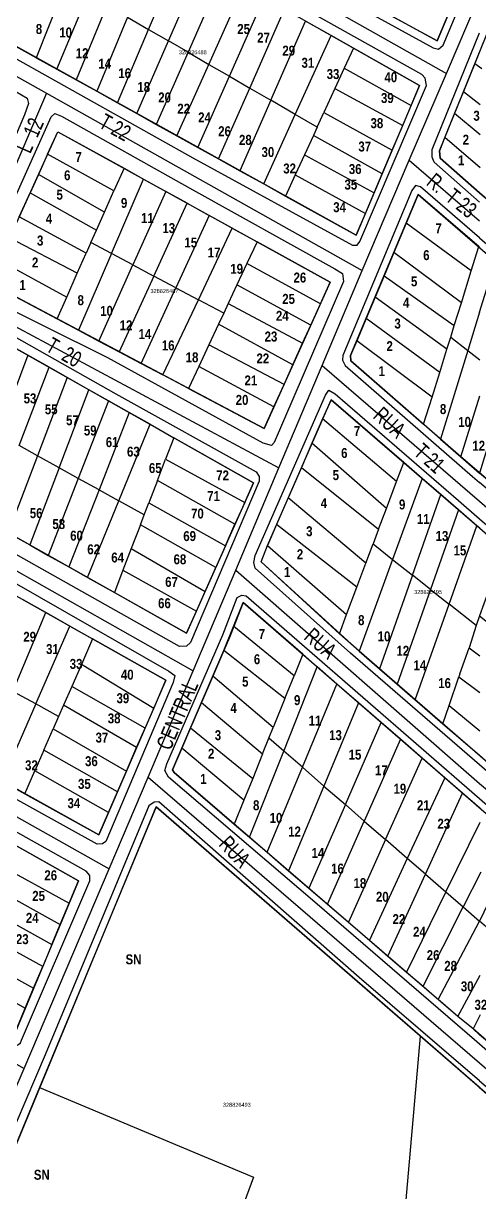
# Model space of a CAD drawing. Extents: x 205316 to 208372, y 4848714 to 4853250.
# Drawn here: x 206841 to 206955.5, y 4850441.2 to 4850735.1 of the extents above; entities that cross this region are included whole.
import ezdxf
from ezdxf.enums import TextEntityAlignment as Align

# ---------------------------------------------------------------- set-up
doc = ezdxf.new("R2010")
doc.units = 0
doc.header["$LTSCALE"] = 1.5
doc.header["$MEASUREMENT"] = 0
for name, color, linetype in [('CD-MALHA-LOTES', 40, 'CONTINUOUS'), ('CD_TXT_QUADRA', 7, 'CONTINUOUS'), ('RU-QUADRAS', 6, 'CONTINUOUS'), ('SV-EIXO-RUA-PAV', 20, 'CONTINUOUS'), ('SV-RUA-PAVIM-S-GUIA-C-GUIA', 7, 'CONTINUOUS'), ('SV-TXT-RUA-PAV-S-GUIA-C-GUIA', 7, 'CONTINUOUS'), ('Th_NmrPort', 7, 'CONTINUOUS')]:
    doc.layers.add(name, color=color, linetype=linetype)
doc.styles.add('ARIAL', font='arial.ttf')
doc.styles.add('ROMANS', font='arial.ttf', dxfattribs={"height": 0.2})
doc.styles.get("Standard").update_dxf_attribs({"font": 'swisscbo.ttf'})

msp = doc.modelspace()

# ---------------------------------------------------------------- linework, layer by layer
at = {"layer": 'CD-MALHA-LOTES', "linetype": 'Continuous'}
for p, q in [((206872.45, 4850733.54), (206880.79, 4850753.3)), ((206877.44, 4850730.65), (206885.98, 4850750.35)), ((206851.8, 4850745.51), (206844.26, 4850726.42)), ((206891.03, 4850747.49), (206882.36, 4850727.79)), ((206849.42, 4850723.55), (206857.28, 4850742.33)), ((206887.58, 4850724.77), (206896.41, 4850744.43)), ((206862, 4850739.6), (206854.3, 4850720.84)), ((206892.74, 4850721.77), (206901.46, 4850741.56)), ((206928.96, 4850739.35), (206944.91, 4850730.68)), ((206867.19, 4850736.59), (206859.42, 4850718)), ((206867.19, 4850736.59), (206872.45, 4850733.54)), ((206897.86, 4850718.81), (206906.58, 4850738.65)), ((206944.91, 4850730.68), (206947.59, 4850737.08)), ((206864.66, 4850715.09), (206872.45, 4850733.54)), ((206872.45, 4850733.54), (206877.44, 4850730.65)), ((206903.15, 4850715.74), (206911.87, 4850735.65)), ((206918.28, 4850732.01), (206911.87, 4850735.65)), ((206869.52, 4850712.39), (206877.44, 4850730.65)), ((206882.36, 4850727.79), (206877.44, 4850730.65)), ((206909.28, 4850712.18), (206918.28, 4850732.01)), ((206923.87, 4850728.83), (206918.28, 4850732.01)), ((206956.98, 4850731.44), (206955.54, 4850727.89)), ((206844.26, 4850726.42), (206837.8, 4850730.01)), ((206882.36, 4850727.79), (206874.39, 4850709.68)), ((206882.36, 4850727.79), (206887.58, 4850724.77)), ((206923.87, 4850728.83), (206921.58, 4850723.83)), ((206955.54, 4850727.89), (206954.36, 4850724.99)), ((206844.26, 4850726.42), (206849.42, 4850723.55)), ((206879.52, 4850706.83), (206887.58, 4850724.77)), ((206887.58, 4850724.77), (206892.74, 4850721.77)), ((206954.36, 4850724.99), (206951.47, 4850717.9)), ((206954.36, 4850724.99), (206956.09, 4850723.75)), ((206849.42, 4850723.55), (206854.3, 4850720.84)), ((206884.84, 4850703.88), (206892.74, 4850721.77)), ((206892.74, 4850721.77), (206897.86, 4850718.81)), ((206921.58, 4850723.83), (206919.23, 4850718.72)), ((206921.58, 4850723.83), (206938.37, 4850714.46)), ((206854.3, 4850720.84), (206859.42, 4850718)), ((206890.03, 4850701), (206897.86, 4850718.81)), ((206897.86, 4850718.81), (206903.15, 4850715.74)), ((206919.23, 4850718.72), (206916.46, 4850712.67)), ((206919.23, 4850718.72), (206936.25, 4850709.43)), ((206859.42, 4850718), (206864.66, 4850715.09)), ((206903.15, 4850715.74), (206895.39, 4850698.02)), ((206909.28, 4850712.18), (206903.15, 4850715.74)), ((206951.47, 4850717.9), (206949.27, 4850712.49)), ((206951.47, 4850717.9), (206955.65, 4850714.69)), ((206864.66, 4850715.09), (206869.52, 4850712.39)), ((206914.78, 4850709), (206916.46, 4850712.67)), ((206916.46, 4850712.67), (206933.62, 4850703.21)), ((206936.25, 4850709.43), (206938.37, 4850714.46)), ((206869.52, 4850712.39), (206874.39, 4850709.68)), ((206874.39, 4850709.68), (206879.52, 4850706.83)), ((206901.36, 4850694.71), (206909.28, 4850712.18)), ((206914.78, 4850709), (206909.28, 4850712.18)), ((206949.27, 4850712.49), (206946.82, 4850706.45)), ((206949.27, 4850712.49), (206955.65, 4850707.17)), ((206847.09, 4850702.2), (206849.65, 4850707.8)), ((206849.65, 4850707.8), (206866.28, 4850698.71)), ((206879.52, 4850706.83), (206884.84, 4850703.88)), ((206913.81, 4850706.88), (206911.58, 4850702.03)), ((206914.78, 4850709), (206913.81, 4850706.88)), ((206931.1, 4850697.22), (206913.81, 4850706.88)), ((206933.62, 4850703.21), (206936.25, 4850709.43)), ((206884.84, 4850703.88), (206890.03, 4850701)), ((206946.82, 4850706.45), (206945.44, 4850703.06)), ((206946.82, 4850706.45), (206955.65, 4850698.8)), ((206847.09, 4850702.2), (206844.79, 4850697.11)), ((206863.73, 4850692.98), (206847.09, 4850702.2)), ((206890.03, 4850701), (206895.39, 4850698.02)), ((206911.58, 4850702.03), (206909.26, 4850696.97)), ((206911.58, 4850702.03), (206929.11, 4850692.5)), ((206931.1, 4850697.22), (206933.62, 4850703.21)), ((206945.44, 4850703.06), (206945.65, 4850701.19)), ((206945.65, 4850701.19), (206955.53, 4850692.48)), ((206866.28, 4850698.71), (206863.73, 4850692.98)), ((206866.28, 4850698.71), (206871.19, 4850695.94)), ((206895.39, 4850698.02), (206901.36, 4850694.71)), ((206844.79, 4850697.11), (206842.71, 4850692.51)), ((206861.36, 4850687.63), (206844.79, 4850697.11)), ((206863.15, 4850677.2), (206871.19, 4850695.94)), ((206871.19, 4850695.94), (206876.79, 4850692.82)), ((206909.26, 4850696.97), (206906.83, 4850691.67)), ((206909.26, 4850696.97), (206926.92, 4850687.31)), ((206929.11, 4850692.5), (206931.1, 4850697.22)), ((206839.98, 4850686.46), (206842.71, 4850692.51)), ((206842.71, 4850692.51), (206859.34, 4850683.05)), ((206861.36, 4850687.63), (206863.73, 4850692.98)), ((206876.79, 4850692.82), (206868.52, 4850674.34)), ((206882.11, 4850689.88), (206876.79, 4850692.82)), ((206901.36, 4850694.71), (206906.83, 4850691.67)), ((206926.92, 4850687.31), (206929.11, 4850692.5)), ((206955.53, 4850692.48), (206963.05, 4850686.01)), ((206873.74, 4850671.55), (206882.11, 4850689.88)), ((206882.11, 4850689.88), (206887.68, 4850686.8)), ((206906.83, 4850691.67), (206924.59, 4850681.8)), ((206856.79, 4850677.33), (206839.98, 4850686.46)), ((206859.34, 4850683.05), (206861.36, 4850687.63)), ((206887.68, 4850686.8), (206879.3, 4850668.59)), ((206893.45, 4850683.61), (206887.68, 4850686.8)), ((206924.59, 4850681.8), (206926.92, 4850687.31)), ((206884.94, 4850665.58), (206893.45, 4850683.61)), ((206893.45, 4850683.61), (206899.68, 4850680.17)), ((206937.14, 4850684.86), (206934.04, 4850677.49)), ((206953.45, 4850672.83), (206937.14, 4850684.86)), ((206854.54, 4850672.24), (206837.57, 4850681.14)), ((206857.96, 4850679.96), (206859.34, 4850683.05)), ((206854.54, 4850672.24), (206856.79, 4850677.33)), ((206857.96, 4850679.96), (206856.79, 4850677.33)), ((206863.15, 4850677.2), (206857.96, 4850679.96)), ((206899.68, 4850680.17), (206897.14, 4850674.72)), ((206934.04, 4850677.49), (206931.58, 4850671.64)), ((206950.97, 4850664.85), (206934.04, 4850677.49)), ((206953.45, 4850672.83), (206955.35, 4850678.95)), ((206955.35, 4850678.95), (206955.61, 4850678.73)), ((206835, 4850675.44), (206851.89, 4850666.26)), ((206863.15, 4850677.2), (206854.89, 4850657.91)), ((206859.96, 4850655.22), (206868.52, 4850674.34)), ((206868.52, 4850674.34), (206863.15, 4850677.2)), ((206868.52, 4850674.34), (206873.74, 4850671.55)), ((206897.14, 4850674.72), (206894.64, 4850669.37)), ((206915.58, 4850664.54), (206897.14, 4850674.72)), ((206955.52, 4850662.51), (206959.52, 4850675.3)), ((206851.89, 4850666.26), (206854.54, 4850672.24)), ((206873.74, 4850671.55), (206865.04, 4850652.53)), ((206879.3, 4850668.59), (206873.74, 4850671.55)), ((206931.58, 4850671.64), (206929.31, 4850666.25)), ((206931.58, 4850671.64), (206949.19, 4850659.09)), ((206950.97, 4850664.85), (206953.45, 4850672.83)), ((206870.56, 4850649.6), (206879.3, 4850668.59)), ((206879.3, 4850668.59), (206884.94, 4850665.58)), ((206894.64, 4850669.37), (206892.43, 4850664.64)), ((206913.17, 4850659.2), (206894.64, 4850669.37)), ((206849.47, 4850660.79), (206851.89, 4850666.26)), ((206876.03, 4850646.69), (206884.94, 4850665.58)), ((206891.31, 4850662.25), (206884.94, 4850665.58)), ((206929.31, 4850666.25), (206927.04, 4850660.85)), ((206947.35, 4850653.17), (206929.31, 4850666.25)), ((206892.43, 4850664.64), (206891.31, 4850662.25)), ((206892.43, 4850664.64), (206911.11, 4850654.64)), ((206913.17, 4850659.2), (206915.58, 4850664.54)), ((206949.19, 4850659.09), (206950.97, 4850664.85)), ((206849.47, 4850660.79), (206854.89, 4850657.91)), ((206891.31, 4850662.25), (206890, 4850659.44)), ((206927.04, 4850660.85), (206924.7, 4850655.29)), ((206945.54, 4850647.34), (206927.04, 4850660.85)), ((206955.52, 4850662.51), (206952.57, 4850652.85)), ((206854.89, 4850657.91), (206859.96, 4850655.22)), ((206890, 4850659.44), (206887.61, 4850654.3)), ((206908.65, 4850649.21), (206890, 4850659.44)), ((206911.11, 4850654.64), (206913.17, 4850659.2)), ((206948.29, 4850656.2), (206949.19, 4850659.09)), ((206842.13, 4850651.66), (206837.38, 4850654.35)), ((206859.96, 4850655.22), (206865.04, 4850652.53)), ((206887.61, 4850654.3), (206885.06, 4850648.84)), ((206906.45, 4850644.33), (206887.61, 4850654.3)), ((206908.65, 4850649.21), (206911.11, 4850654.64)), ((206943.62, 4850641.13), (206924.7, 4850655.29)), ((206947.35, 4850653.17), (206948.29, 4850656.2)), ((206948.29, 4850656.2), (206952.57, 4850652.85)), ((206842.13, 4850651.66), (206834.68, 4850631.88)), ((206847.52, 4850648.62), (206842.13, 4850651.66)), ((206865.04, 4850652.53), (206870.56, 4850649.6)), ((206945.54, 4850647.34), (206947.35, 4850653.17)), ((206952.57, 4850652.85), (206945.77, 4850630.54)), ((206952.57, 4850652.85), (206955.57, 4850650.51)), ((206839.95, 4850628.95), (206847.52, 4850648.62)), ((206852, 4850646.08), (206847.52, 4850648.62)), ((206870.56, 4850649.6), (206876.03, 4850646.69)), ((206885.06, 4850648.84), (206882.46, 4850643.28)), ((206903.88, 4850638.64), (206885.06, 4850648.84)), ((206906.45, 4850644.33), (206908.65, 4850649.21)), ((206852, 4850646.08), (206844.56, 4850626.39)), ((206857.49, 4850642.97), (206852, 4850646.08)), ((206882.46, 4850643.28), (206876.03, 4850646.69)), ((206943.62, 4850641.13), (206945.54, 4850647.34)), ((206850, 4850623.37), (206857.49, 4850642.97)), ((206862.4, 4850640.19), (206857.49, 4850642.97)), ((206882.46, 4850643.28), (206901.43, 4850633.21)), ((206903.88, 4850638.64), (206906.45, 4850644.33)), ((206962.4, 4850644.67), (206955.54, 4850622.02)), ((206862.4, 4850640.19), (206854.81, 4850620.7)), ((206867.58, 4850637.26), (206862.4, 4850640.19)), ((206918.27, 4850640.45), (206916.13, 4850635.65)), ((206936.5, 4850624.69), (206918.27, 4850640.45)), ((206941.49, 4850634.28), (206943.62, 4850641.13)), ((206950.82, 4850626.13), (206955.63, 4850641.42)), ((206867.58, 4850637.26), (206860.01, 4850617.82)), ((206872.82, 4850634.3), (206867.58, 4850637.26)), ((206901.43, 4850633.21), (206903.88, 4850638.64)), ((206864.99, 4850615.05), (206872.82, 4850634.3)), ((206872.82, 4850634.3), (206878.8, 4850630.91)), ((206916.13, 4850635.65), (206913.46, 4850629.53)), ((206934.69, 4850619.87), (206916.13, 4850635.65)), ((206945.77, 4850630.54), (206941.49, 4850634.28)), ((206878.8, 4850630.91), (206876.73, 4850625.51)), ((206898.76, 4850619.61), (206878.8, 4850630.91)), ((206945.77, 4850630.54), (206950.82, 4850626.13)), ((206844.56, 4850626.39), (206839.95, 4850628.95)), ((206913.46, 4850629.53), (206910.82, 4850623.46)), ((206932.16, 4850613.12), (206913.46, 4850629.53)), ((206844.56, 4850626.39), (206837.23, 4850607)), ((206850, 4850623.37), (206844.56, 4850626.39)), ((206874.67, 4850620.16), (206876.73, 4850625.51)), ((206876.73, 4850625.51), (206896.57, 4850614.66)), ((206934.69, 4850619.87), (206936.5, 4850624.69)), ((206941.12, 4850620.69), (206936.5, 4850624.69)), ((206950.82, 4850626.13), (206955.54, 4850622.02)), ((206850, 4850623.37), (206842.6, 4850603.98)), ((206854.81, 4850620.7), (206850, 4850623.37)), ((206910.82, 4850623.46), (206907.48, 4850615.81)), ((206910.82, 4850623.46), (206930.19, 4850607.89)), ((206959.92, 4850618.28), (206955.54, 4850622.02)), ((206854.81, 4850620.7), (206847.28, 4850601.34)), ((206860.01, 4850617.82), (206854.81, 4850620.7)), ((206874.67, 4850620.16), (206872.51, 4850614.53)), ((206894.13, 4850609.16), (206874.67, 4850620.16)), ((206896.57, 4850614.66), (206898.76, 4850619.61)), ((206932.16, 4850613.12), (206934.69, 4850619.87)), ((206941.12, 4850620.69), (206933.69, 4850600.33)), ((206945.84, 4850616.61), (206941.12, 4850620.69)), ((206860.01, 4850617.82), (206852.46, 4850598.42)), ((206860.01, 4850617.82), (206864.99, 4850615.05)), ((206907.48, 4850615.81), (206904.58, 4850609.14)), ((206927, 4850599.39), (206907.48, 4850615.81)), ((206938.71, 4850596.36), (206945.84, 4850616.61)), ((206950.24, 4850612.8), (206945.84, 4850616.61)), ((206857.15, 4850595.78), (206864.99, 4850615.05)), ((206871.36, 4850611.52), (206864.99, 4850615.05)), ((206871.36, 4850611.52), (206872.51, 4850614.53)), ((206872.51, 4850614.53), (206891.75, 4850603.78)), ((206896.57, 4850614.66), (206894.13, 4850609.16)), ((206930.19, 4850607.89), (206932.16, 4850613.12)), ((206950.24, 4850612.8), (206943.23, 4850592.79)), ((206954.89, 4850608.77), (206950.24, 4850612.8)), ((206870.39, 4850609.01), (206871.36, 4850611.52)), ((206837.23, 4850607), (206842.6, 4850603.98)), ((206870.39, 4850609.01), (206868.1, 4850603.03)), ((206889.32, 4850598.29), (206870.39, 4850609.01)), ((206891.75, 4850603.78), (206894.13, 4850609.16)), ((206904.58, 4850609.14), (206902.26, 4850603.82)), ((206924.74, 4850593.35), (206904.58, 4850609.14)), ((206930.19, 4850607.89), (206928.81, 4850604.2)), ((206947.89, 4850589.1), (206954.89, 4850608.77)), ((206955.6, 4850608.16), (206954.89, 4850608.77)), ((206842.6, 4850603.98), (206847.28, 4850601.34)), ((206900.73, 4850599.69), (206902.26, 4850603.82)), ((206902.26, 4850603.82), (206922.15, 4850586.45)), ((206927, 4850599.39), (206928.81, 4850604.2)), ((206928.81, 4850604.2), (206933.69, 4850600.33)), ((206847.28, 4850601.34), (206852.46, 4850598.42)), ((206868.1, 4850603.03), (206866.02, 4850597.63)), ((206868.1, 4850603.03), (206886.66, 4850592.28)), ((206891.75, 4850603.78), (206889.32, 4850598.29)), ((206852.46, 4850598.42), (206857.15, 4850595.78)), ((206886.66, 4850592.28), (206889.32, 4850598.29)), ((206920.34, 4850581.63), (206900.73, 4850599.69)), ((206924.74, 4850593.35), (206927, 4850599.39)), ((206933.69, 4850600.33), (206925.27, 4850577.25)), ((206933.69, 4850600.33), (206938.71, 4850596.36)), ((206857.15, 4850595.78), (206863.86, 4850591.99)), ((206866.02, 4850597.63), (206863.86, 4850591.99)), ((206866.02, 4850597.63), (206884.45, 4850587.3)), ((206938.71, 4850596.36), (206930.41, 4850572.8)), ((206943.23, 4850592.79), (206938.71, 4850596.36)), ((206884.45, 4850587.3), (206886.66, 4850592.28)), ((206922.15, 4850586.45), (206924.74, 4850593.35)), ((206943.23, 4850592.79), (206934.86, 4850568.94)), ((206943.23, 4850592.79), (206947.89, 4850589.1)), ((206957.69, 4850592.14), (206955.54, 4850586.14)), ((206846.64, 4850586.98), (206840.94, 4850590.19)), ((206863.86, 4850591.99), (206882, 4850581.77)), ((206939.34, 4850565.06), (206947.89, 4850589.1)), ((206954.71, 4850583.7), (206947.89, 4850589.1)), ((206838.41, 4850567.16), (206846.64, 4850586.98)), ((206852.71, 4850583.55), (206846.64, 4850586.98)), ((206882, 4850581.77), (206884.45, 4850587.3)), ((206920.34, 4850581.63), (206922.15, 4850586.45)), ((206844.15, 4850564), (206852.71, 4850583.55)), ((206852.71, 4850583.55), (206858.4, 4850580.35)), ((206908.96, 4850571.05), (206893.86, 4850583.49)), ((206954.71, 4850583.7), (206952.9, 4850578.11)), ((206955.54, 4850586.14), (206954.71, 4850583.7)), ((206955.54, 4850586.14), (206970.96, 4850573.62)), ((206858.4, 4850580.35), (206855.57, 4850573.88)), ((206876.82, 4850569.96), (206858.4, 4850580.35)), ((206925.27, 4850577.25), (206920.34, 4850581.63)), ((206891.37, 4850577.41), (206888.58, 4850570.94)), ((206906.66, 4850565.34), (206891.37, 4850577.41)), ((206950.59, 4850571.54), (206952.9, 4850578.11)), ((206952.9, 4850578.11), (206955.61, 4850576.07)), ((206911.15, 4850576.48), (206908.96, 4850571.05)), ((206914.79, 4850573.3), (206911.15, 4850576.48)), ((206925.27, 4850577.25), (206930.41, 4850572.8)), ((206855.57, 4850573.88), (206853.18, 4850568.42)), ((206873.73, 4850562.87), (206855.57, 4850573.88)), ((206906.37, 4850552.13), (206914.79, 4850573.3)), ((206919.73, 4850569), (206914.79, 4850573.3)), ((206930.41, 4850572.8), (206934.86, 4850568.94)), ((206950.59, 4850571.54), (206950.33, 4850570.8)), ((206873.73, 4850562.87), (206876.82, 4850569.96)), ((206888.58, 4850570.94), (206885.75, 4850564.36)), ((206903.74, 4850558.09), (206888.58, 4850570.94)), ((206906.66, 4850565.34), (206908.96, 4850571.05)), ((206911.05, 4850548.07), (206919.73, 4850569)), ((206925.18, 4850564.26), (206919.73, 4850569)), ((206934.86, 4850568.94), (206939.34, 4850565.06)), ((206947.89, 4850563.57), (206950.33, 4850570.8)), ((206950.33, 4850570.8), (206955.61, 4850566.85)), ((206844.15, 4850564), (206838.41, 4850567.16)), ((206853.18, 4850568.42), (206851.1, 4850563.66)), ((206871.59, 4850557.93), (206853.18, 4850568.42)), ((206844.15, 4850564), (206835.67, 4850544.62)), ((206849.87, 4850560.85), (206844.15, 4850564)), ((206851.1, 4850563.66), (206849.87, 4850560.85)), ((206869.45, 4850553.01), (206851.1, 4850563.66)), ((206871.59, 4850557.93), (206873.73, 4850562.87)), ((206885.75, 4850564.36), (206883.01, 4850557.99)), ((206885.75, 4850564.36), (206901.06, 4850551.43)), ((206906.66, 4850565.34), (206903.74, 4850558.09)), ((206925.18, 4850564.26), (206916.48, 4850543.35)), ((206930.82, 4850559.35), (206925.18, 4850564.26)), ((206946.34, 4850559.03), (206947.89, 4850563.57)), ((206947.89, 4850563.57), (206955.61, 4850557.21)), ((206849.87, 4850560.85), (206848.49, 4850557.7)), ((206846.16, 4850552.37), (206848.49, 4850557.7)), ((206848.49, 4850557.7), (206866.89, 4850547.12)), ((206869.45, 4850553.01), (206871.59, 4850557.93)), ((206883.01, 4850557.99), (206880.81, 4850552.89)), ((206883.01, 4850557.99), (206898.58, 4850545.27)), ((206902.65, 4850555.37), (206903.74, 4850558.09)), ((206921.84, 4850538.69), (206930.82, 4850559.35)), ((206935.67, 4850555.12), (206930.82, 4850559.35)), ((206946.34, 4850559.03), (206955.44, 4850551.19)), ((206901.06, 4850551.43), (206902.65, 4850555.37)), ((206906.37, 4850552.13), (206902.65, 4850555.37)), ((206935.67, 4850555.12), (206926.58, 4850534.57)), ((206941.1, 4850550.39), (206935.67, 4850555.12)), ((206846.16, 4850552.37), (206843.88, 4850547.17)), ((206864.62, 4850541.92), (206846.16, 4850552.37)), ((206866.89, 4850547.12), (206869.45, 4850553.01)), ((206896.4, 4850539.85), (206880.81, 4850552.89)), ((206897.77, 4850530.5), (206906.37, 4850552.13)), ((206901.06, 4850551.43), (206898.58, 4850545.27)), ((206911.05, 4850548.07), (206906.37, 4850552.13)), ((206960.14, 4850547.05), (206955.44, 4850551.19)), ((206902.18, 4850526.7), (206911.05, 4850548.07)), ((206916.48, 4850543.35), (206911.05, 4850548.07)), ((206931.94, 4850529.92), (206941.1, 4850550.39)), ((206946.78, 4850545.44), (206941.1, 4850550.39)), ((206841.38, 4850541.44), (206843.88, 4850547.17)), ((206862.36, 4850536.72), (206843.88, 4850547.17)), ((206864.62, 4850541.92), (206866.89, 4850547.12)), ((206898.58, 4850545.27), (206896.4, 4850539.85)), ((206946.78, 4850545.44), (206937.4, 4850525.17)), ((206951.21, 4850541.58), (206946.78, 4850545.44)), ((206835.67, 4850544.62), (206841.38, 4850541.44)), ((206916.48, 4850543.35), (206907.61, 4850522.03)), ((206916.48, 4850543.35), (206921.84, 4850538.69)), ((206841.38, 4850541.44), (206859.92, 4850531.1)), ((206862.36, 4850536.72), (206864.62, 4850541.92)), ((206896.4, 4850539.85), (206893.95, 4850533.78)), ((206941.94, 4850521.23), (206951.21, 4850541.58)), ((206955.58, 4850537.81), (206951.21, 4850541.58)), ((206859.92, 4850531.1), (206862.36, 4850536.72)), ((206921.84, 4850538.69), (206912.7, 4850517.66)), ((206926.58, 4850534.57), (206921.84, 4850538.69)), ((206893.95, 4850533.78), (206897.77, 4850530.5)), ((206917.35, 4850513.66), (206926.58, 4850534.57)), ((206926.58, 4850534.57), (206931.94, 4850529.92)), ((206947.09, 4850516.75), (206955.7, 4850534.3)), ((206897.77, 4850530.5), (206902.18, 4850526.7)), ((206931.94, 4850529.92), (206922.63, 4850509.12)), ((206937.4, 4850525.17), (206931.94, 4850529.92)), ((206965.12, 4850529.5), (206955.52, 4850509.4)), ((206902.18, 4850526.7), (206907.61, 4850522.03)), ((206937.4, 4850525.17), (206927.89, 4850504.6)), ((206941.94, 4850521.23), (206937.4, 4850525.17)), ((206834.47, 4850523.84), (206852.51, 4850513.95)), ((206907.61, 4850522.03), (206912.7, 4850517.66)), ((206955.84, 4850521.73), (206951.42, 4850512.98)), ((206932.54, 4850500.6), (206941.94, 4850521.23)), ((206941.94, 4850521.23), (206947.09, 4850516.75)), ((206832.12, 4850518.53), (206850.26, 4850508.57)), ((206912.7, 4850517.66), (206917.35, 4850513.66)), ((206947.09, 4850516.75), (206937.19, 4850496.6)), ((206947.09, 4850516.75), (206951.42, 4850512.98)), ((206829.99, 4850513.7), (206848.17, 4850503.55)), ((206850.26, 4850508.57), (206852.51, 4850513.95)), ((206917.35, 4850513.66), (206922.63, 4850509.12)), ((206941.35, 4850493.03), (206951.42, 4850512.98)), ((206951.42, 4850512.98), (206955.52, 4850509.4)), ((206845.86, 4850498.03), (206827.54, 4850508.16)), ((206848.17, 4850503.55), (206850.26, 4850508.57)), ((206922.63, 4850509.12), (206927.89, 4850504.6)), ((206945.17, 4850489.74), (206955.52, 4850509.4)), ((206960.22, 4850505.39), (206955.52, 4850509.4)), ((206927.89, 4850504.6), (206932.54, 4850500.6)), ((206825.13, 4850502.7), (206843.59, 4850492.57)), ((206848.17, 4850503.55), (206845.86, 4850498.03)), ((206843.59, 4850492.57), (206845.86, 4850498.03)), ((206932.54, 4850500.6), (206937.19, 4850496.6)), ((206823.02, 4850497.93), (206841.49, 4850487.55)), ((206937.19, 4850496.6), (206941.35, 4850493.03)), ((206950.11, 4850485.42), (206955.7, 4850495.86)), ((206841.49, 4850487.55), (206843.59, 4850492.57)), ((206941.35, 4850493.03), (206945.17, 4850489.74)), ((206950.11, 4850485.42), (206945.17, 4850489.74)), ((206839.01, 4850481.61), (206841.49, 4850487.55)), ((206953.9, 4850482.31), (206950.11, 4850485.42)), ((206955.7, 4850485.89), (206953.9, 4850482.31)), ((206935.48, 4850420.12), (206940.7, 4850480.51)), ((206955.47, 4850467.69), (206940.7, 4850480.51)), ((206955.5, 4850480.86), (206953.9, 4850482.31)), ((206957.56, 4850479.11), (206955.5, 4850480.86)), ((206845.1, 4850467.6), (206829.3, 4850429.5)), ((206845.1, 4850467.6), (206898.82, 4850445.03)), ((206898.82, 4850445.03), (206891.11, 4850424.29))]:
    msp.add_line(p, q, dxfattribs=at)
at = {"layer": 'CD-MALHA-LOTES', "linetype": 'Continuous', "flags": 128}
for points in [[(206938.37, 4850714.46), (206940.46, 4850719.41), (206923.87, 4850728.83)], [(206955.35, 4850678.95), (206940.16, 4850692.02), (206937.14, 4850684.86)], [(206915.58, 4850664.54), (206918.05, 4850670.02), (206899.68, 4850680.17)], [(206835, 4850675.44), (206832.46, 4850669.82), (206849.47, 4850660.79)], [(206924.7, 4850655.29), (206923.12, 4850651.54), (206923.25, 4850650.2), (206941.49, 4850634.28)], [(206911.15, 4850576.48), (206896.2, 4850589.49), (206893.86, 4850583.49)], [(206893.86, 4850583.49), (206892.78, 4850580.7), (206891.37, 4850577.41)], [(206939.34, 4850565.06), (206940.52, 4850564.04), (206946.34, 4850559.03)], [(206880.81, 4850552.89), (206878.47, 4850547.45), (206878.85, 4850546.76), (206893.95, 4850533.78)], [(206940.7, 4850480.51), (206874.35, 4850538.12), (206845.1, 4850467.6)], [(206852.51, 4850513.95), (206854.83, 4850519.51), (206837.01, 4850529.58)], [(206955.47, 4850467.69), (207007.4, 4850422.6), (207008.08, 4850421.13), (207008.45, 4850419.47), (207008.23, 4850416.87), (207007.07, 4850414.92), (207005.99, 4850414.34), (207004.19, 4850413.82), (206955.75, 4850418.32)]]:
    msp.add_lwpolyline(points, dxfattribs=at)
at = {"layer": 'RU-QUADRAS', "linetype": 'Continuous'}
for points in [[(206843.55, 4850787.08), (206846.16, 4850792.81), (206860.94, 4850827.37), (206960.73, 4850771.08, -0.459935), (206961.21, 4850769.66), (206944.91, 4850730.68), (206901.04, 4850754.55), (206858.17, 4850778.52)], [(206829.3, 4850429.5), (206874.35, 4850538.12), (207007.4, 4850422.6, -0.107392), (207008.45, 4850419.47), (207008.23, 4850416.87), (207007.07, 4850414.92, -0.106199), (207004.19, 4850413.82), (206891.11, 4850424.29)]]:
    msp.add_lwpolyline(points, format="xyb", close=True, dxfattribs=at)
for points in [[(206821.53, 4850739.04), (206837.63, 4850777.82), (206940.46, 4850719.41), (206924.59, 4850681.8)], [(206945.44, 4850703.06), (206961.91, 4850743.62), (206962.26, 4850743.72), (207045.69, 4850671.49), (207046.08, 4850670.23), (207029.34, 4850629.91), (207028.31, 4850629.73), (206955.53, 4850692.48), (206945.65, 4850701.19)], [(206689.31, 4850690.38), (206704.99, 4850729.28), (206898.76, 4850619.61), (206882, 4850581.77)], [(206832.46, 4850669.82), (206849.65, 4850707.8), (206918.05, 4850670.02), (206901.43, 4850633.21)], [(206923.12, 4850651.54), (206940.16, 4850692.02), (206996.63, 4850643.09), (206994.79, 4850637.59), (206981.09, 4850600.93), (206980.46, 4850600.74), (206950.82, 4850626.13), (206923.25, 4850650.2)], [(206900.73, 4850599.69), (206902.26, 4850603.82), (206918.27, 4850640.45), (206955.6, 4850608.16), (206976.81, 4850589.62), (206961.2, 4850546.95), (206960.14, 4850547.05), (206925.27, 4850577.25)], [(206753.92, 4850590.22), (206771.44, 4850629.37), (206876.82, 4850569.96), (206859.92, 4850531.1)], [(206878.47, 4850547.45), (206891.37, 4850577.41), (206896.2, 4850589.49), (207012.48, 4850488.39), (207048.07, 4850456.84), (207048.05, 4850455.54), (207033.88, 4850420.85), (207021.24, 4850425.3), (207014.28, 4850429.92), (206999.28, 4850442.54), (206953.9, 4850482.31), (206950.11, 4850485.42), (206878.85, 4850546.76)], [(206769.65, 4850520.73), (206786.13, 4850558.34), (206854.83, 4850519.51), (206839.01, 4850481.61)]]:
    msp.add_lwpolyline(points, close=True, dxfattribs=at)
at = {"layer": 'SV-EIXO-RUA-PAV', "flags": 128}
for points in [[(206741.36, 4850838.6), (206836.08, 4850785.19), (206947.26, 4850722.49)], [(206721.56, 4850787.91), (206814.55, 4850735.64), (206846.83, 4850717.49), (206926.04, 4850672.96)], [(206752.61, 4850263.85), (206755.62, 4850270.69), (206777.12, 4850321.66), (206798.93, 4850373.22), (206820.71, 4850424.32), (206828.97, 4850444.09), (206841.19, 4850472.4), (206862.53, 4850522.57), (206872.32, 4850545.58), (206883.68, 4850572.3), (206894.33, 4850597.6), (206905.15, 4850623.32), (206915.99, 4850649.08), (206926.04, 4850672.96), (206937.9, 4850700.64), (206947.26, 4850722.49), (206955.54, 4850741.96)], [(206702.07, 4850737.08), (206823.99, 4850668.46), (206825.32, 4850667.39), (206829.58, 4850663.94), (206905.15, 4850623.32)], [(206846.83, 4850717.49), (206825.32, 4850667.39)], [(206937.9, 4850700.64), (206955.54, 4850685.45)], [(206682.35, 4850686.35), (206768.24, 4850637.7), (206883.68, 4850572.3)], [(206915.99, 4850649.08), (206955.54, 4850614.99)], [(206662.23, 4850635.19), (206746.73, 4850587.68), (206783.79, 4850566.85), (206862.53, 4850522.57)], [(206955.54, 4850614.99), (206982.9, 4850591.25), (207008.6, 4850568.92), (207079.02, 4850507.74)], [(206894.33, 4850597.6), (206955.53, 4850544)], [(206642.65, 4850585.43), (206725.48, 4850538.28), (206762.35, 4850517.29), (206841.19, 4850472.4)], [(206872.32, 4850545.58), (206955.54, 4850473.8)], [(206955.53, 4850544), (206963.01, 4850537.73), (207057.22, 4850455.79)], [(206955.54, 4850473.79), (207019.02, 4850418.88), (207036.22, 4850402.01)]]:
    msp.add_lwpolyline(points, dxfattribs=at)
at = {"layer": 'SV-RUA-PAVIM-S-GUIA-C-GUIA', "flags": 128}
for points in [[(206955.54, 4850776.08), (206914.62, 4850799.25), (206861.71, 4850828.97), (206860.26, 4850829.58), (206859.35, 4850828.23), (206842.55, 4850789.07), (206842.03, 4850788.01), (206841.61, 4850787.23), (206841.56, 4850786.71), (206841.75, 4850786.32), (206842.39, 4850785.54), (206843.51, 4850784.67), (206894.28, 4850756.21), (206943.85, 4850728.91), (206945.25, 4850728.6), (206946.41, 4850729.6), (206955.54, 4850751.44)], [(206955.54, 4850690.1), (206944.11, 4850700.15), (206943.67, 4850701.4), (206943.63, 4850703.4), (206955.54, 4850732.69)], [(206955.54, 4850681.13), (206940.67, 4850693.96), (206939.42, 4850694.32), (206938.51, 4850693.03), (206921.18, 4850651.57), (206921.13, 4850650.37), (206921.82, 4850649.07), (206953.74, 4850621.19), (206955.54, 4850619.65)], [(206955.54, 4850681.13), (206970.4, 4850668.3), (206987.26, 4850653.78), (206998.2, 4850644.1), (206998.59, 4850642.85), (206998.28, 4850641.8), (206982.19, 4850598.83), (206981.24, 4850598.34), (206979.64, 4850599.1), (206955.54, 4850619.65)], [(206955.54, 4850548.66), (206923.13, 4850576.72), (206899.17, 4850598.14), (206898.88, 4850599.59), (206899.19, 4850601.29), (206916.82, 4850641.6), (206917.72, 4850642.84), (206919.32, 4850641.93), (206950.25, 4850615.16), (206955.54, 4850610.56)], [(206955.54, 4850610.56), (206976.99, 4850591.92), (206978.88, 4850590.15), (206978.17, 4850588.01), (206962.79, 4850546.04), (206961.83, 4850544.89), (206959.93, 4850544.85), (206955.54, 4850548.66)], [(206955.54, 4850478.49), (206954.84, 4850479.1), (206914.17, 4850514.19), (206877.42, 4850545.61), (206876.53, 4850547.27), (206877.04, 4850548.91), (206891.11, 4850581.39), (206894.72, 4850590.72), (206895.83, 4850591.36), (206896.98, 4850591.2), (206955.54, 4850540.21)], [(206955.54, 4850469.3), (206925.34, 4850495.26), (206875.03, 4850539.37), (206873.83, 4850539.28), (206872.52, 4850538.39), (206846.45, 4850475.78), (206826.99, 4850430.18), (206826.54, 4850429.12), (206827.06, 4850428.31), (206828.17, 4850427.79), (206843.57, 4850426.42), (206912.04, 4850420.11), (206949.83, 4850417.05), (206955.53, 4850416.59)], [(206955.54, 4850540.21), (206961.41, 4850535.09), (206997.61, 4850503.83), (207026.25, 4850478.72), (207049.46, 4850458.01), (207050.11, 4850456.95), (207049.79, 4850455.05), (207035.41, 4850419.83), (207034.15, 4850418.59), (207032.2, 4850418.95), (207021.33, 4850423.08), (207012.81, 4850428.74), (207000.68, 4850438.92), (206955.54, 4850478.49)], [(206955.54, 4850469.3), (206975.31, 4850452.3), (207008.38, 4850423.36), (207010.15, 4850419.75), (207009.53, 4850416.95), (207008.37, 4850414.56), (207006.36, 4850412.87), (207003.61, 4850412.74), (206955.53, 4850416.59)]]:
    msp.add_lwpolyline(points, dxfattribs=at)
for points in [[(206839.11, 4850717.96), (206841.95, 4850716.29), (206842.34, 4850714.94), (206841.32, 4850712.04), (206825.37, 4850674.73), (206824.31, 4850673.04), (206822.71, 4850673), (206776.23, 4850699.92), (206707.92, 4850737.9), (206707.23, 4850738.76), (206707.49, 4850740.86), (206723.16, 4850781.07), (206724.17, 4850782.07), (206726.02, 4850781.85), (206780.52, 4850751.02), (206814.05, 4850732.14)], [(206889.99, 4850750.84), (206839.22, 4850779.59), (206837.73, 4850780.05), (206835.92, 4850779.31), (206819.7, 4850738.8), (206819.49, 4850737.7), (206820.78, 4850736.44), (206883.56, 4850701.25), (206923.67, 4850679.32), (206924.77, 4850679.31), (206925.52, 4850680.21), (206942.19, 4850719.47), (206941.85, 4850721.27), (206941.06, 4850722.23)], [(206864.26, 4850641.95), (206899.43, 4850622.35), (206900.23, 4850621.15), (206900.22, 4850620), (206882.95, 4850579.44), (206881.99, 4850578.5), (206880.24, 4850578.46), (206807.95, 4850619.12), (206744.13, 4850655.36), (206688.23, 4850686.46), (206686.93, 4850687.67), (206687.39, 4850689.16), (206703.68, 4850730.88), (206704.83, 4850731.97), (206706.38, 4850731.71), (206770.94, 4850694.36), (206825.1, 4850664.07)], [(206919.23, 4850673.35), (206921.12, 4850672.18), (206921.36, 4850670.18), (206903.98, 4850629.73), (206903.33, 4850628.98), (206901.23, 4850629.54), (206862.22, 4850650.97), (206830.32, 4850666.84), (206829.08, 4850668.8), (206829.65, 4850670.75), (206847.97, 4850711.55), (206848.88, 4850712.39), (206850.62, 4850711.73), (206882.81, 4850693.65)], [(206838.74, 4850594.55), (206877.55, 4850572.27), (206879.04, 4850571.11), (206878.58, 4850569.41), (206861.71, 4850529.46), (206860.91, 4850528.81), (206859.55, 4850528.72), (206818.7, 4850551.41), (206783.87, 4850570.65), (206752.63, 4850588.27), (206751.29, 4850589.58), (206751.4, 4850590.68), (206769.32, 4850631.58), (206770.03, 4850632.28), (206771.83, 4850632.07), (206815.62, 4850607.11)], [(206786.91, 4850561.33), (206785.51, 4850561.63), (206784.5, 4850560.14), (206767.08, 4850520.04), (206766.87, 4850518.54), (206767.87, 4850517.68), (206802.44, 4850498.14), (206838.67, 4850478.07), (206839.22, 4850478.07), (206839.77, 4850478.38), (206840.28, 4850478.85), (206840.57, 4850479.52), (206857.69, 4850519.53), (206857.7, 4850520.88), (206856.76, 4850521.93), (206821.78, 4850541.58)]]:
    msp.add_lwpolyline(points, close=True, dxfattribs=at)

# ---------------------------------------------------------------- texts
at = {"layer": 'CD_TXT_QUADRA', "color": 7, "linetype": 'Continuous', "style": 'ROMANS'}
for s, p in [('328826488', (206883.53, 4850727.81)), ('328826487', (206876.42, 4850667.79)), ('328826495', (206942.61, 4850592.14)), ('328826493', (206894.6, 4850463.24))]:
    msp.add_text(s, height=1, dxfattribs=at).set_placement(p, align=Align.MIDDLE)
at = {"layer": 'SV-TXT-RUA-PAV-S-GUIA-C-GUIA', "style": 'ARIAL', "width": 0.7}
for s, rotation, p in [('RUA                                                                               T 22', 331, (206777.36, 4850754.7)), ('TRAV.               L  12', 66, (206831.42, 4850676.72)), ('RUA                                                                                       T  20', 330, (206757.34, 4850704.29)), ('R.  T 23', 321, (206941.93, 4850694.62)), ('RUA     T 21', 318, (206928.56, 4850636.03)), ('RUA ', 319, (206911.2, 4850580.44)), ('CENTRAL', 67, (206877.92, 4850552.09)), ('RUA', 313.0742, (206889.83, 4850528.53))]:
    msp.add_text(s, height=4, rotation=rotation, dxfattribs=at).set_placement(p)
at = {"layer": 'Th_NmrPort', "color": 1}
for s, p in [('8', (206844.14, 4850733.65)), ('10', (206850.03, 4850732.78)), ('25', (206894.71, 4850733.65)), ('27', (206899.72, 4850731.48)), ('12', (206854.17, 4850727.56)), ('29', (206906.04, 4850728.21)), ('14', (206859.84, 4850724.94)), ('31', (206910.84, 4850725.16)), ('16', (206864.85, 4850722.55)), ('33', (206917.16, 4850722.33)), ('40', (206931.66, 4850721.53)), ('18', (206869.64, 4850719.06)), ('20', (206874.88, 4850716.45)), ('39', (206930.79, 4850716.3)), ('22', (206879.67, 4850713.62)), ('24', (206884.9, 4850711.44)), ('3', (206953.98, 4850711.85)), ('38', (206928.17, 4850709.99)), ('26', (206889.92, 4850707.96)), ('28', (206895.15, 4850705.78)), ('2', (206951.3, 4850705.83)), ('30', (206900.81, 4850702.73)), ('37', (206925.12, 4850704.11)), ('7', (206854.07, 4850701.45)), ('1', (206950.13, 4850700.64)), ('6', (206851.23, 4850696.88)), ('32', (206906.26, 4850698.59)), ('36', (206922.72, 4850698.45)), ('35', (206921.63, 4850694.53)), ('5', (206849.33, 4850691.99)), ('9', (206865.51, 4850689.93)), ('34', (206918.8, 4850688.86)), ('4', (206846.65, 4850685.99)), ('11', (206870.56, 4850686.14)), ('13', (206875.93, 4850683.62)), ('7', (206944.45, 4850683.56)), ('3', (206844.44, 4850680.48)), ('15', (206881.45, 4850679.99)), ('17', (206887.29, 4850677.47)), ('6', (206941.38, 4850676.81)), ('2', (206843.18, 4850674.96)), ('19', (206892.97, 4850673.37)), ('26', (206908.84, 4850671.17)), ('5', (206938.31, 4850670.21)), ('1', (206840.02, 4850669.28)), ('8', (206854.62, 4850665.48)), ('25', (206906, 4850665.81)), ('4', (206936.31, 4850664.84)), ('10', (206860.3, 4850662.8)), ('24', (206904.42, 4850661.55)), ('12', (206865.19, 4850659.18)), ('3', (206934.16, 4850659.62)), ('14', (206869.93, 4850656.97)), ('23', (206901.58, 4850656.35)), ('16', (206875.77, 4850654.13)), ('2', (206932.16, 4850653.94)), ('18', (206881.77, 4850651.13)), ('22', (206899.53, 4850650.83)), ('1', (206930.17, 4850647.65)), ('21', (206896.53, 4850645.31)), ('53', (206841.09, 4850640.8)), ('55', (206846.41, 4850638.05)), ('20', (206894.32, 4850640.42)), ('8', (206945.59, 4850638.11)), ('57', (206851.74, 4850635.31)), ('10', (206950.19, 4850634.89)), ('59', (206856.2, 4850632.73)), ('7', (206923.99, 4850632.63)), ('61', (206861.7, 4850629.81)), ('63', (206867.03, 4850627.41)), ('6', (206920.78, 4850627.07)), ('12', (206953.73, 4850628.9)), ('65', (206872.53, 4850623.29)), ('72', (206889.44, 4850621.43)), ('5', (206918.65, 4850621.52)), ('71', (206887.16, 4850616.24)), ('4', (206915.65, 4850614.46)), ('56', (206842.63, 4850611.96)), ('70', (206883.11, 4850611.86)), ('9', (206935.31, 4850614.13)), ('58', (206848.3, 4850609.21)), ('11', (206939.81, 4850610.5)), ('60', (206852.77, 4850606.3)), ('69', (206881.16, 4850606.19)), ('3', (206912.01, 4850607.41)), ('13', (206944.51, 4850606.22)), ('62', (206857.06, 4850602.86)), ('15', (206949.01, 4850602.59)), ('64', (206863.08, 4850600.8)), ('68', (206878.72, 4850600.35)), ('2', (206909.66, 4850601.63)), ('1', (206906.45, 4850597.15)), ('67', (206876.61, 4850594.67)), ('66', (206874.83, 4850589.32)), ('8', (206925.04, 4850585.06)), ('29', (206841.01, 4850580.87)), ('7', (206900.09, 4850581.59)), ('10', (206929.96, 4850581)), ('31', (206846.72, 4850577.8)), ('12', (206934.67, 4850577.36)), ('33', (206852.66, 4850574.06)), ('6', (206898.87, 4850575.23)), ('14', (206938.95, 4850573.73)), ('40', (206865.51, 4850571.36)), ('5', (206895.93, 4850569.6)), ('16', (206945.16, 4850569.24)), ('39', (206864.41, 4850565.43)), ('9', (206908.96, 4850564.96)), ('4', (206892.99, 4850562.99)), ('38', (206862.21, 4850560.37)), ('11', (206912.63, 4850559.82)), ('37', (206859.14, 4850555.54)), ('3', (206889.07, 4850556.14)), ('13', (206917.78, 4850556.15)), ('36', (206856.5, 4850549.61)), ('2', (206887.36, 4850551.49)), ('15', (206922.67, 4850551.25)), ('32', (206841.45, 4850548.58)), ('17', (206929.29, 4850547.34)), ('35', (206854.74, 4850543.9)), ('1', (206885.4, 4850545.13)), ('19', (206933.94, 4850542.69)), ('34', (206852.1, 4850539.06)), ('8', (206898.67, 4850538.53)), ('21', (206939.82, 4850538.53)), ('10', (206902.84, 4850535.35)), ('23', (206944.96, 4850533.88)), ('12', (206907.49, 4850531.92)), ('14', (206913.37, 4850526.54)), ('26', (206846.29, 4850520.93)), ('16', (206918.27, 4850522.62)), ('18', (206923.9, 4850518.95)), ('25', (206843.25, 4850515.75)), ('20', (206929.53, 4850515.53)), ('24', (206841.65, 4850510.22)), ('22', (206933.69, 4850509.9)), ('24', (206938.84, 4850506.72)), ('23', (206839.15, 4850504.87)), ('SN', (206866.67, 4850499.8)), ('26', (206942.27, 4850500.85)), ('28', (206946.67, 4850498.15)), ('30', (206950.84, 4850493.02)), ('32', (206954.27, 4850488.37)), ('SN', (206843.64, 4850445.65))]:
    msp.add_text(s, height=2.5, dxfattribs=at).set_placement(p, align=Align.MIDDLE_LEFT)

doc.saveas('drawing.dxf')
